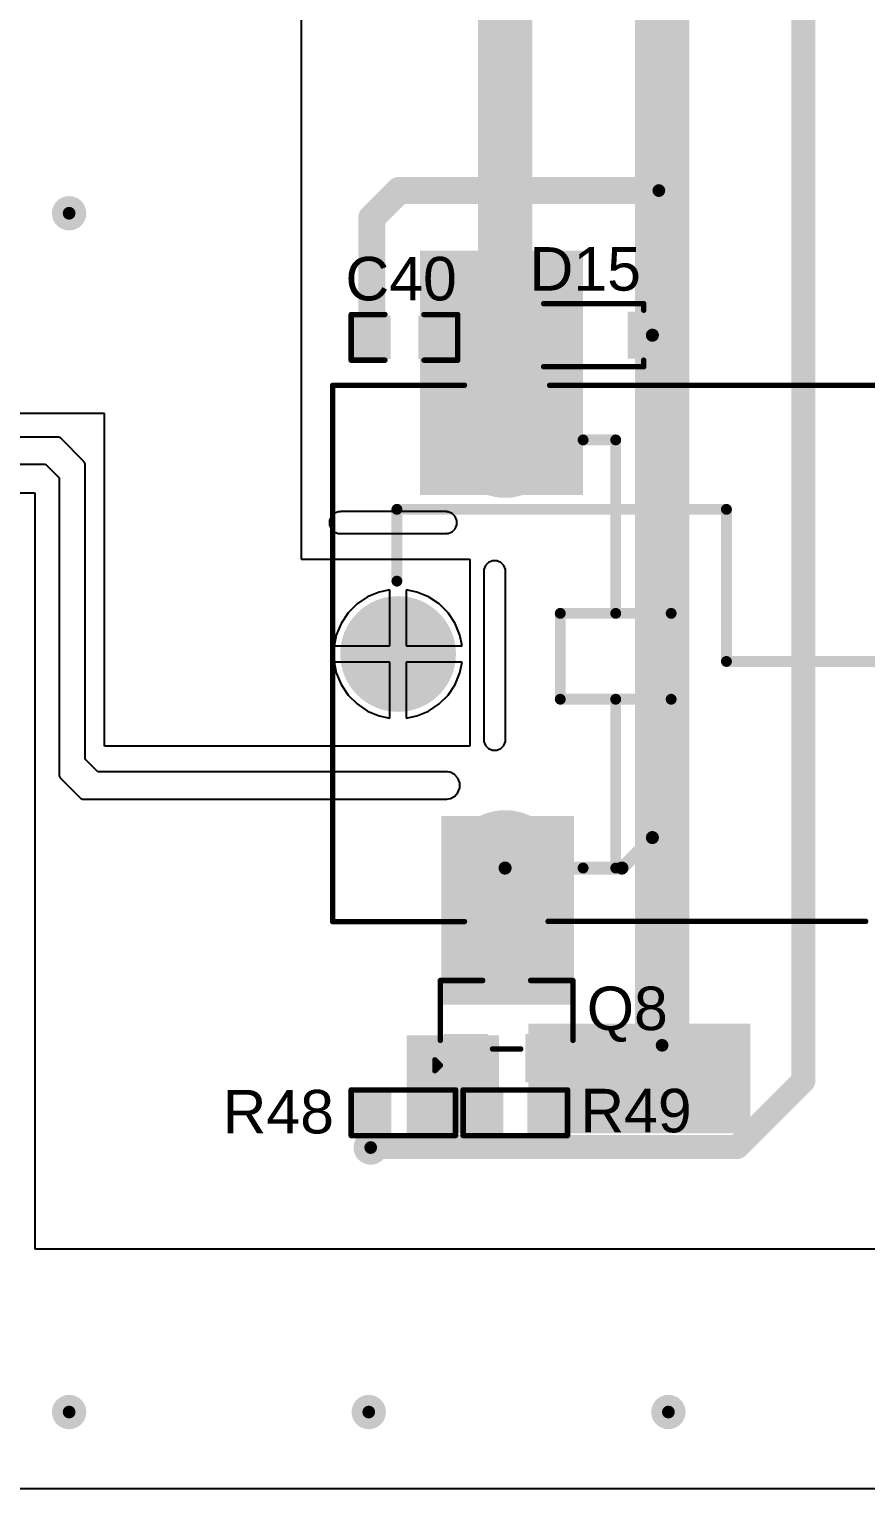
# Model space of a CAD drawing. Header units: millimetres. Extents: x -3 to 175, y -4 to 177.
# Drawn here: x 132.94 to 152.48, y -3.27 to 30.82 of the extents above; entities that cross this region are included whole.
import ezdxf

# ---------------------------------------------------------------- set-up
doc = ezdxf.new("R2010")
doc.units = ezdxf.units.MM
for name, color, linetype in [('BottomLayer', 5, 'Continuous'), ('BottomSolder', 6, 'Continuous'), ('MultiLayer', 9, 'Continuous'), ('PadHoleLayer', 156, 'Continuous'), ('TopLayer', 1, 'Continuous'), ('TopOverlay', 2, 'Continuous'), ('TopPaste', 8, 'Continuous'), ('TopSolder', 216, 'Continuous'), ('ViaHoleLayer', 16, 'Continuous')]:
    doc.layers.add(name, color=color, linetype=linetype)
doc.styles.add('Arial', font='', dxfattribs={"height": 0.2})
doc.styles.get('Arial').set_extended_font_data('Arial')

# ---------------------------------------------------------------- blocks, each defined once
blk = doc.blocks.new('R___0603_3')
at = {"layer": 'TopLayer'}
for points in [[(-0.381, 0.4445), (-0.381, -0.4445), (-1.143, -0.4445), (-1.143, 0.4445)], [(1.143, 0.4445), (1.143, -0.4445), (0.381, -0.4445), (0.381, 0.4445)]]:
    blk.add_hatch(color=1, dxfattribs=at).paths.add_polyline_path(points)
at = {"layer": 'TopPaste'}
for points in [[(-0.381, 0.4445), (-0.381, -0.4445), (-1.143, -0.4445), (-1.143, 0.4445)], [(1.143, 0.4445), (1.143, -0.4445), (0.381, -0.4445), (0.381, 0.4445)]]:
    blk.add_hatch(color=8, dxfattribs=at).paths.add_polyline_path(points)
at = {"layer": 'TopSolder'}
for points in [[(-0.2794, 0.5461), (-0.2794, -0.5461), (-1.2446, -0.5461), (-1.2446, 0.5461)], [(1.2446, 0.5461), (1.2446, -0.5461), (0.2794, -0.5461), (0.2794, 0.5461)]]:
    blk.add_hatch(color=216, dxfattribs=at).paths.add_polyline_path(points)
at = {"layer": 'TopOverlay', "const_width": 0.127}
for points in [[(-1.2192, -0.5334), (-1.2192, 0.5334)], [(-1.2192, 0.5334), (1.2192, 0.5334)], [(1.2192, -0.5334), (1.2192, 0.5334)], [(-1.2192, -0.5334), (1.2192, -0.5334)]]:
    blk.add_lwpolyline(points, dxfattribs=at)
at = {"layer": 'TopOverlay', "const_width": 0.0635}
for points in [[(-1.25095, 0.5334, 1), (-1.18745, 0.5334, 1)], [(-1.25095, 0.5334, 1), (-1.18745, 0.5334, 1)], [(1.18745, 0.5334, 1), (1.25095, 0.5334, 1)], [(1.18745, 0.5334, 1), (1.25095, 0.5334, 1)], [(-1.25095, -0.5334, 1), (-1.18745, -0.5334, 1)], [(-1.25095, -0.5334, 1), (-1.18745, -0.5334, 1)], [(1.18745, -0.5334, 1), (1.25095, -0.5334, 1)], [(1.18745, -0.5334, 1), (1.25095, -0.5334, 1)]]:
    blk.add_lwpolyline(points, format="xyb", close=True, dxfattribs=at)
blk = doc.blocks.new('R___0603_17')
at = {"layer": 'TopLayer'}
for points in [[(-0.381, 0.4445), (-0.381, -0.4445), (-1.143, -0.4445), (-1.143, 0.4445)], [(1.143, 0.4445), (1.143, -0.4445), (0.381, -0.4445), (0.381, 0.4445)]]:
    blk.add_hatch(color=1, dxfattribs=at).paths.add_polyline_path(points)
at = {"layer": 'TopPaste'}
for points in [[(-0.381, 0.4445), (-0.381, -0.4445), (-1.143, -0.4445), (-1.143, 0.4445)], [(1.143, 0.4445), (1.143, -0.4445), (0.381, -0.4445), (0.381, 0.4445)]]:
    blk.add_hatch(color=8, dxfattribs=at).paths.add_polyline_path(points)
at = {"layer": 'TopSolder'}
for points in [[(-0.2794, 0.5461), (-0.2794, -0.5461), (-1.2446, -0.5461), (-1.2446, 0.5461)], [(1.2446, 0.5461), (1.2446, -0.5461), (0.2794, -0.5461), (0.2794, 0.5461)]]:
    blk.add_hatch(color=216, dxfattribs=at).paths.add_polyline_path(points)
at = {"layer": 'TopOverlay', "const_width": 0.127}
for points in [[(-1.2192, 0.5334), (-1.2192, -0.5334)], [(1.2192, 0.5334), (-1.2192, 0.5334)], [(1.2192, 0.5334), (1.2192, -0.5334)], [(1.2192, -0.5334), (-1.2192, -0.5334)]]:
    blk.add_lwpolyline(points, dxfattribs=at)
at = {"layer": 'TopOverlay', "const_width": 0.0635}
for points in [[(-1.25095, 0.5334, 1), (-1.18745, 0.5334, 1)], [(-1.25095, 0.5334, 1), (-1.18745, 0.5334, 1)], [(1.18745, 0.5334, 1), (1.25095, 0.5334, 1)], [(1.18745, 0.5334, 1), (1.25095, 0.5334, 1)], [(-1.25095, -0.5334, 1), (-1.18745, -0.5334, 1)], [(-1.25095, -0.5334, 1), (-1.18745, -0.5334, 1)], [(1.18745, -0.5334, 1), (1.25095, -0.5334, 1)], [(1.18745, -0.5334, 1), (1.25095, -0.5334, 1)]]:
    blk.add_lwpolyline(points, format="xyb", close=True, dxfattribs=at)
blk = doc.blocks.new('SOT_23_87')
at = {"layer": 'TopLayer'}
for points in [[(-0.41, 1.46), (0.41, 1.46), (0.41, 0.54), (-0.41, 0.54)], [(-1.36, -0.54), (-0.54, -0.54), (-0.54, -1.46), (-1.36, -1.46)], [(0.54, -0.54), (1.36, -0.54), (1.36, -1.46), (0.54, -1.46)]]:
    blk.add_hatch(color=1, dxfattribs=at).paths.add_polyline_path(points)
at = {"layer": 'TopPaste'}
for points in [[(-0.41, 1.46), (0.41, 1.46), (0.41, 0.54), (-0.41, 0.54)], [(-1.36, -0.54), (-0.54, -0.54), (-0.54, -1.46), (-1.36, -1.46)], [(0.54, -0.54), (1.36, -0.54), (1.36, -1.46), (0.54, -1.46)]]:
    blk.add_hatch(color=8, dxfattribs=at).paths.add_polyline_path(points)
at = {"layer": 'TopSolder'}
for points in [[(-0.512, 1.562), (0.512, 1.562), (0.512, 0.438), (-0.512, 0.438)], [(-1.462, -0.438), (-0.438, -0.438), (-0.438, -1.562), (-1.462, -1.562)], [(0.438, -0.438), (1.462, -0.438), (1.462, -1.562), (0.438, -1.562)]]:
    blk.add_hatch(color=216, dxfattribs=at).paths.add_polyline_path(points)
at = {"layer": 'TopOverlay', "const_width": 0.127}
for points in [[(-1.549, -0.584), (-1.549, 0.813)], [(-1.549, 0.813), (-0.559, 0.813)], [(0.559, 0.813), (1.549, 0.813)], [(1.549, -0.584), (1.549, 0.813)], [(-1.676, -1.041), (-1.549, -1.168)], [(-1.676, -1.295), (-1.676, -1.041)], [(-0.33, -0.787), (0.33, -0.787)], [(-1.676, -1.295), (-1.549, -1.168)]]:
    blk.add_lwpolyline(points, dxfattribs=at)
at = {"layer": 'TopOverlay', "const_width": 0.0635}
for points in [[(-1.581, 0.813, 1), (-1.518, 0.813, 1)], [(-1.581, 0.813, 1), (-1.518, 0.813, 1)], [(-0.591, 0.813, 1), (-0.527, 0.813, 1)], [(0.527, 0.813, 1), (0.591, 0.813, 1)], [(1.518, 0.813, 1), (1.581, 0.813, 1)], [(1.518, 0.813, 1), (1.581, 0.813, 1)], [(-1.581, -0.584, 1), (-1.518, -0.584, 1)], [(1.518, -0.584, 1), (1.581, -0.584, 1)], [(-1.708, -1.041, 1), (-1.645, -1.041, 1)], [(-1.708, -1.041, 1), (-1.645, -1.041, 1)], [(-0.362, -0.787, 1), (-0.298, -0.787, 1)], [(0.298, -0.787, 1), (0.362, -0.787, 1)], [(-1.708, -1.295, 1), (-1.645, -1.295, 1)], [(-1.708, -1.295, 1), (-1.645, -1.295, 1)], [(-1.581, -1.168, 1), (-1.518, -1.168, 1)], [(-1.581, -1.168, 1), (-1.518, -1.168, 1)]]:
    blk.add_lwpolyline(points, format="xyb", close=True, dxfattribs=at)
blk = doc.blocks.new('SRA_05VDC_CL_97')
at = {"layer": 'BottomLayer'}
h = blk.add_hatch(color=5, dxfattribs=at)
edge = h.paths.add_edge_path()
edge.add_arc((-10.2, 10), 1.25, 0, 360)
h = blk.add_hatch(color=5, dxfattribs=at)
edge = h.paths.add_edge_path()
edge.add_arc((0, 10), 1.25, 0, 360)
h = blk.add_hatch(color=5, dxfattribs=at)
edge = h.paths.add_edge_path()
edge.add_arc((-12.7, 5), 1.25, 0, 360)
h = blk.add_hatch(color=5, dxfattribs=at)
edge = h.paths.add_edge_path()
edge.add_arc((-10.2, 0), 1.25, 0, 360)
blk.add_hatch(color=5, dxfattribs=at).paths.add_polyline_path([(-1.25, 1.25), (1.25, 1.25), (1.25, -1.25), (-1.25, -1.25)])
at = {"layer": 'BottomSolder'}
h = blk.add_hatch(color=6, dxfattribs=at)
edge = h.paths.add_edge_path()
edge.add_arc((-10.2, 10), 1.352, 0, 360)
h = blk.add_hatch(color=6, dxfattribs=at)
edge = h.paths.add_edge_path()
edge.add_arc((0, 10), 1.352, 0, 360)
h = blk.add_hatch(color=6, dxfattribs=at)
edge = h.paths.add_edge_path()
edge.add_arc((-12.7, 5), 1.352, 0, 360)
h = blk.add_hatch(color=6, dxfattribs=at)
edge = h.paths.add_edge_path()
edge.add_arc((-10.2, 0), 1.352, 0, 360)
blk.add_hatch(color=6, dxfattribs=at).paths.add_polyline_path([(-1.352, 1.352), (1.352, 1.352), (1.352, -1.352), (-1.352, -1.352)])
at = {"layer": 'MultiLayer'}
h = blk.add_hatch(color=9, dxfattribs=at)
edge = h.paths.add_edge_path()
edge.add_arc((-10.2, 10), 1.25, 0, 360)
h = blk.add_hatch(color=9, dxfattribs=at)
edge = h.paths.add_edge_path()
edge.add_arc((0, 10), 1.25, 0, 360)
h = blk.add_hatch(color=9, dxfattribs=at)
edge = h.paths.add_edge_path()
edge.add_arc((-12.7, 5), 1.25, 0, 360)
h = blk.add_hatch(color=9, dxfattribs=at)
edge = h.paths.add_edge_path()
edge.add_arc((-10.2, 0), 1.25, 0, 360)
blk.add_hatch(color=9, dxfattribs=at).paths.add_polyline_path([(-1.25, 1.25), (1.25, 1.25), (1.25, -1.25), (-1.25, -1.25)])
at = {"layer": 'PadHoleLayer'}
h = blk.add_hatch(color=156, dxfattribs=at)
edge = h.paths.add_edge_path()
edge.add_arc((-10.2, 10), 0.8, 0, 360)
h = blk.add_hatch(color=156, dxfattribs=at)
edge = h.paths.add_edge_path()
edge.add_arc((0, 10), 0.8, 0, 360)
h = blk.add_hatch(color=156, dxfattribs=at)
edge = h.paths.add_edge_path()
edge.add_arc((-12.7, 5), 0.8, 0, 360)
h = blk.add_hatch(color=156, dxfattribs=at)
edge = h.paths.add_edge_path()
edge.add_arc((-10.2, 0), 0.8, 0, 360)
h = blk.add_hatch(color=156, dxfattribs=at)
edge = h.paths.add_edge_path()
edge.add_arc((0, 0), 0.8, 0, 360)
at = {"layer": 'TopLayer'}
h = blk.add_hatch(color=1, dxfattribs=at)
edge = h.paths.add_edge_path()
edge.add_arc((-10.2, 10), 1.25, 0, 360)
h = blk.add_hatch(color=1, dxfattribs=at)
edge = h.paths.add_edge_path()
edge.add_arc((0, 10), 1.25, 0, 360)
h = blk.add_hatch(color=1, dxfattribs=at)
edge = h.paths.add_edge_path()
edge.add_arc((-12.7, 5), 1.25, 0, 360)
h = blk.add_hatch(color=1, dxfattribs=at)
edge = h.paths.add_edge_path()
edge.add_arc((-10.2, 0), 1.25, 0, 360)
blk.add_hatch(color=1, dxfattribs=at).paths.add_polyline_path([(-1.25, 1.25), (1.25, 1.25), (1.25, -1.25), (-1.25, -1.25)])
at = {"layer": 'TopOverlay'}
blk.add_hatch(color=2, dxfattribs=at).paths.add_polyline_path([(1.264, 1.376), (1.264, 2.011), (-1.225, 2.011), (-1.225, 1.376)])
at = {"layer": 'TopSolder'}
h = blk.add_hatch(color=216, dxfattribs=at)
edge = h.paths.add_edge_path()
edge.add_arc((-10.2, 10), 1.352, 0, 360)
h = blk.add_hatch(color=216, dxfattribs=at)
edge = h.paths.add_edge_path()
edge.add_arc((0, 10), 1.352, 0, 360)
h = blk.add_hatch(color=216, dxfattribs=at)
edge = h.paths.add_edge_path()
edge.add_arc((-12.7, 5), 1.352, 0, 360)
h = blk.add_hatch(color=216, dxfattribs=at)
edge = h.paths.add_edge_path()
edge.add_arc((-10.2, 0), 1.352, 0, 360)
blk.add_hatch(color=216, dxfattribs=at).paths.add_polyline_path([(-1.352, 1.352), (1.352, 1.352), (1.352, -1.352), (-1.352, -1.352)])
at = {"layer": 'TopOverlay'}
for points, const_width in [([(-14.227, -1.251), (-14.227, 11.276)], 0.127), ([(-14.227, 11.276), (-11.148, 11.276)], 0.127), ([(-9.157, 11.276), (-1.05, 11.276)], 0.127), ([(0.813, 11.278), (1.875, 11.278)], 0.127), ([(1.875, -1.245), (1.875, 11.278)], 0.127), ([(-8.378, 10), (-7.616, 10)], 0.254), ([(-7.616, 5.949), (-7.616, 10)], 0.254), ([(-12.728, 6.702), (-12.728, 8.378)], 0.254), ([(-12.728, 8.378), (-5.029, 8.378)], 0.254), ([(-5.029, 4.826), (-5.029, 8.378)], 0.254), ([(-0.028, 8.298), (0, 6.071)], 0.254), ([(-0.381, 4.826), (1.308, 6.515)], 0.254), ([(-8.911, 5.949), (-7.616, 5.949)], 0.254), ([(-8.911, 3.943), (-8.911, 5.949)], 0.254), ([(-7.616, 5.949), (-6.321, 5.949)], 0.254), ([(-6.321, 3.943), (-6.321, 5.949)], 0.254), ([(-5.029, 4.826), (-0.381, 4.826)], 0.254), ([(-8.911, 3.943), (-7.616, 3.943)], 0.254), ([(-7.616, 0), (-7.616, 3.943)], 0.254), ([(-7.616, 3.943), (-6.321, 3.943)], 0.254), ([(-0.028, 2.235), (-0.028, 3.912)], 0.254), ([(-8.378, 0), (-7.616, 0)], 0.254), ([(-14.227, -1.251), (-11.148, -1.251)], 0.127), ([(-9.195, -1.245), (-1.778, -1.245)], 0.127), ([(1.473, -1.245), (1.875, -1.245)], 0.127), ([(-0.089, -1.638), (0.038, -1.511)], 0.254), ([(-0.089, -1.638), (0.165, -1.638)], 0.254), ([(0.038, -1.511), (0.165, -1.638)], 0.254)]:
    blk.add_lwpolyline(points, dxfattribs=dict(at, const_width=const_width))
for points, const_width in [([(-14.259, 11.276, 1), (-14.195, 11.276, 1)], 0.0635), ([(-14.259, 11.276, 1), (-14.195, 11.276, 1)], 0.0635), ([(-11.18, 11.276, 1), (-11.117, 11.276, 1)], 0.0635), ([(-9.189, 11.276, 1), (-9.125, 11.276, 1)], 0.0635), ([(-1.082, 11.276, 1), (-1.018, 11.276, 1)], 0.0635), ([(0.781, 11.278, 1), (0.845, 11.278, 1)], 0.0635), ([(1.843, 11.278, 1), (1.906, 11.278, 1)], 0.0635), ([(1.843, 11.278, 1), (1.906, 11.278, 1)], 0.0635), ([(-8.441, 10, 1), (-8.314, 10, 1)], 0.127), ([(-7.679, 10, 1), (-7.552, 10, 1)], 0.127), ([(-7.679, 10, 1), (-7.552, 10, 1)], 0.127), ([(-12.791, 8.378, 1), (-12.664, 8.378, 1)], 0.127), ([(-12.791, 8.378, 1), (-12.664, 8.378, 1)], 0.127), ([(-5.093, 8.378, 1), (-4.966, 8.378, 1)], 0.127), ([(-5.093, 8.378, 1), (-4.966, 8.378, 1)], 0.127), ([(-0.091, 8.298, 1), (0.036, 8.298, 1)], 0.127), ([(-12.791, 6.702, 1), (-12.664, 6.702, 1)], 0.127), ([(1.245, 6.515, 1), (1.372, 6.515, 1)], 0.127), ([(-0.064, 6.071, 1), (0.064, 6.071, 1)], 0.127), ([(-8.975, 5.949, 1), (-8.848, 5.949, 1)], 0.127), ([(-8.975, 5.949, 1), (-8.848, 5.949, 1)], 0.127), ([(-7.679, 5.949, 1), (-7.552, 5.949, 1)], 0.127), ([(-7.679, 5.949, 1), (-7.552, 5.949, 1)], 0.127), ([(-7.679, 5.949, 1), (-7.552, 5.949, 1)], 0.127), ([(-6.384, 5.949, 1), (-6.257, 5.949, 1)], 0.127), ([(-6.384, 5.949, 1), (-6.257, 5.949, 1)], 0.127), ([(-5.093, 4.826, 1), (-4.966, 4.826, 1)], 0.127), ([(-5.093, 4.826, 1), (-4.966, 4.826, 1)], 0.127), ([(-0.445, 4.826, 1), (-0.318, 4.826, 1)], 0.127), ([(-0.445, 4.826, 1), (-0.318, 4.826, 1)], 0.127), ([(-8.975, 3.943, 1), (-8.848, 3.943, 1)], 0.127), ([(-8.975, 3.943, 1), (-8.848, 3.943, 1)], 0.127), ([(-7.679, 3.943, 1), (-7.552, 3.943, 1)], 0.127), ([(-7.679, 3.943, 1), (-7.552, 3.943, 1)], 0.127), ([(-7.679, 3.943, 1), (-7.552, 3.943, 1)], 0.127), ([(-6.384, 3.943, 1), (-6.257, 3.943, 1)], 0.127), ([(-6.384, 3.943, 1), (-6.257, 3.943, 1)], 0.127), ([(-0.091, 3.912, 1), (0.036, 3.912, 1)], 0.127), ([(-0.091, 2.235, 1), (0.036, 2.235, 1)], 0.127), ([(-8.441, 0, 1), (-8.314, 0, 1)], 0.127), ([(-7.679, 0, 1), (-7.552, 0, 1)], 0.127), ([(-7.679, 0, 1), (-7.552, 0, 1)], 0.127), ([(-14.259, -1.251, 1), (-14.195, -1.251, 1)], 0.0635), ([(-14.259, -1.251, 1), (-14.195, -1.251, 1)], 0.0635), ([(-11.18, -1.251, 1), (-11.117, -1.251, 1)], 0.0635), ([(-9.227, -1.245, 1), (-9.163, -1.245, 1)], 0.0635), ([(-1.81, -1.245, 1), (-1.746, -1.245, 1)], 0.0635), ([(1.441, -1.245, 1), (1.505, -1.245, 1)], 0.0635), ([(1.843, -1.245, 1), (1.906, -1.245, 1)], 0.0635), ([(1.843, -1.245, 1), (1.906, -1.245, 1)], 0.0635), ([(-0.152, -1.638, 1), (-0.025, -1.638, 1)], 0.127), ([(-0.152, -1.638, 1), (-0.025, -1.638, 1)], 0.127), ([(-0.025, -1.511, 1), (0.102, -1.511, 1)], 0.127), ([(-0.025, -1.511, 1), (0.102, -1.511, 1)], 0.127), ([(0.102, -1.638, 1), (0.229, -1.638, 1)], 0.127), ([(0.102, -1.638, 1), (0.229, -1.638, 1)], 0.127)]:
    blk.add_lwpolyline(points, format="xyb", close=True, dxfattribs=dict(at, const_width=const_width))
blk = doc.blocks.new('SOD_123_121')
at = {"layer": 'TopLayer'}
for points in [[(-1.1, 0.45), (-1.1, -0.45), (-2.05, -0.45), (-2.05, 0.45)], [(2.05, 0.45), (2.05, -0.45), (1.1, -0.45), (1.1, 0.45)]]:
    blk.add_hatch(color=1, dxfattribs=at).paths.add_polyline_path(points)
at = {"layer": 'TopOverlay'}
for points in [[(0.965, 0.508), (2.819, 0.508), (2.819, 0.8), (0.965, 0.8)], [(2.12, -0.787), (2.82, -0.787), (2.82, 0.787), (2.12, 0.787)], [(0.965, -0.8), (2.819, -0.8), (2.819, -0.508), (0.965, -0.508)]]:
    blk.add_hatch(color=2, dxfattribs=at).paths.add_polyline_path(points)
at = {"layer": 'TopPaste'}
for points in [[(-1.1, 0.45), (-1.1, -0.45), (-2.05, -0.45), (-2.05, 0.45)], [(2.05, 0.45), (2.05, -0.45), (1.1, -0.45), (1.1, 0.45)]]:
    blk.add_hatch(color=8, dxfattribs=at).paths.add_polyline_path(points)
at = {"layer": 'TopSolder'}
for points in [[(-0.998, 0.552), (-0.998, -0.552), (-2.152, -0.552), (-2.152, 0.552)], [(2.152, 0.552), (2.152, -0.552), (0.998, -0.552), (0.998, 0.552)]]:
    blk.add_hatch(color=216, dxfattribs=at).paths.add_polyline_path(points)
at = {"layer": 'TopOverlay', "const_width": 0.127}
for points in [[(-1.372, 0.737), (-1.372, 0.584)], [(0.965, 0.737), (-1.372, 0.737)], [(-1.372, -0.584), (-1.372, -0.737)], [(0.965, -0.737), (-1.372, -0.737)]]:
    blk.add_lwpolyline(points, dxfattribs=at)
at = {"layer": 'TopOverlay', "const_width": 0.0635}
for points in [[(-1.403, 0.737, 1), (-1.34, 0.737, 1)], [(-1.403, 0.737, 1), (-1.34, 0.737, 1)], [(0.933, 0.737, 1), (0.997, 0.737, 1)], [(-1.403, 0.584, 1), (-1.34, 0.584, 1)], [(-1.403, -0.584, 1), (-1.34, -0.584, 1)], [(-1.403, -0.737, 1), (-1.34, -0.737, 1)], [(-1.403, -0.737, 1), (-1.34, -0.737, 1)], [(0.933, -0.737, 1), (0.997, -0.737, 1)]]:
    blk.add_lwpolyline(points, format="xyb", close=True, dxfattribs=at)
blk = doc.blocks.new('C___0603_135')
at = {"layer": 'TopLayer'}
for points in [[(-0.381, 0.445), (-0.381, -0.445), (-1.143, -0.445), (-1.143, 0.445)], [(1.143, 0.445), (1.143, -0.445), (0.381, -0.445), (0.381, 0.445)]]:
    blk.add_hatch(color=1, dxfattribs=at).paths.add_polyline_path(points)
at = {"layer": 'TopPaste'}
for points in [[(-0.381, 0.445), (-0.381, -0.445), (-1.143, -0.445), (-1.143, 0.445)], [(1.143, 0.445), (1.143, -0.445), (0.381, -0.445), (0.381, 0.445)]]:
    blk.add_hatch(color=8, dxfattribs=at).paths.add_polyline_path(points)
at = {"layer": 'TopSolder'}
for points in [[(-0.321, 0.504), (-0.321, -0.504), (-1.203, -0.504), (-1.203, 0.504)], [(1.203, 0.504), (1.203, -0.504), (0.321, -0.504), (0.321, 0.504)]]:
    blk.add_hatch(color=216, dxfattribs=at).paths.add_polyline_path(points)
at = {"layer": 'TopOverlay', "const_width": 0.127}
for points in [[(-0.457, 0.533), (-1.245, 0.533)], [(-1.245, 0.533), (-1.245, -0.533)], [(1.245, 0.533), (0.457, 0.533)], [(1.245, 0.533), (1.245, -0.533)], [(-0.457, -0.533), (-1.245, -0.533)], [(1.245, -0.533), (0.457, -0.533)]]:
    blk.add_lwpolyline(points, dxfattribs=at)
at = {"layer": 'TopOverlay', "const_width": 0.0635}
for points in [[(-1.276, 0.533, 1), (-1.213, 0.533, 1)], [(-1.276, 0.533, 1), (-1.213, 0.533, 1)], [(-0.489, 0.533, 1), (-0.425, 0.533, 1)], [(0.425, 0.533, 1), (0.489, 0.533, 1)], [(1.213, 0.533, 1), (1.276, 0.533, 1)], [(1.213, 0.533, 1), (1.276, 0.533, 1)], [(-1.276, -0.533, 1), (-1.213, -0.533, 1)], [(-1.276, -0.533, 1), (-1.213, -0.533, 1)], [(-0.489, -0.533, 1), (-0.425, -0.533, 1)], [(0.425, -0.533, 1), (0.489, -0.533, 1)], [(1.213, -0.533, 1), (1.276, -0.533, 1)], [(1.213, -0.533, 1), (1.276, -0.533, 1)]]:
    blk.add_lwpolyline(points, format="xyb", close=True, dxfattribs=at)

msp = doc.modelspace()

# ---------------------------------------------------------------- hatches: boundary and pattern name
at = {"layer": 'BottomLayer'}
h = msp.add_hatch(color=5, dxfattribs=at)
edge = h.paths.add_edge_path()
edge.add_arc((147.65, 27.051), 0.3, 0, 360)
h = msp.add_hatch(color=5, dxfattribs=at)
edge = h.paths.add_edge_path()
edge.add_arc((133.873, 26.521), 0.3, 0, 360)
h = msp.add_hatch(color=5, dxfattribs=at)
edge = h.paths.add_edge_path()
edge.add_arc((147.726, 7.087), 0.3, 0, 360)
h = msp.add_hatch(color=5, dxfattribs=at)
edge = h.paths.add_edge_path()
edge.add_arc((140.919, 4.699), 0.3, 0, 360)
h = msp.add_hatch(color=5, dxfattribs=at)
edge = h.paths.add_edge_path()
edge.add_arc((133.873, -1.479), 0.3, 0, 360)
h = msp.add_hatch(color=5, dxfattribs=at)
edge = h.paths.add_edge_path()
edge.add_arc((140.873, -1.479), 0.3, 0, 360)
h = msp.add_hatch(color=5, dxfattribs=at)
edge = h.paths.add_edge_path()
edge.add_arc((147.873, -1.479), 0.3, 0, 360)
at = {"layer": 'BottomSolder'}
h = msp.add_hatch(color=6, dxfattribs=at)
edge = h.paths.add_edge_path()
edge.add_arc((147.65, 27.051), 0.402, 0, 360)
h = msp.add_hatch(color=6, dxfattribs=at)
edge = h.paths.add_edge_path()
edge.add_arc((133.873, 26.521), 0.402, 0, 360)
h = msp.add_hatch(color=6, dxfattribs=at)
edge = h.paths.add_edge_path()
edge.add_arc((147.726, 7.087), 0.402, 0, 360)
h = msp.add_hatch(color=6, dxfattribs=at)
edge = h.paths.add_edge_path()
edge.add_arc((140.919, 4.699), 0.402, 0, 360)
h = msp.add_hatch(color=6, dxfattribs=at)
edge = h.paths.add_edge_path()
edge.add_arc((133.873, -1.479), 0.402, 0, 360)
h = msp.add_hatch(color=6, dxfattribs=at)
edge = h.paths.add_edge_path()
edge.add_arc((140.873, -1.479), 0.402, 0, 360)
h = msp.add_hatch(color=6, dxfattribs=at)
edge = h.paths.add_edge_path()
edge.add_arc((147.873, -1.479), 0.402, 0, 360)
at = {"layer": 'TopLayer'}
h = msp.add_hatch(color=1, dxfattribs=at)
edge = h.paths.add_edge_path()
edge.add_arc((147.65, 27.051), 0.3, 0, 360)
h = msp.add_hatch(color=1, dxfattribs=at)
edge = h.paths.add_edge_path()
edge.add_arc((133.873, 26.521), 0.3, 0, 360)
for points in [[(142.071, 19.939), (145.881, 19.939), (145.881, 25.644), (142.071, 25.644)], [(145.669, 12.446), (142.57, 12.446), (142.57, 8.035), (145.669, 8.035)], [(149.784, 7.595), (144.602, 7.595), (144.602, 5.033), (149.784, 5.033)], [(141.757, 5.033), (143.916, 5.033), (143.916, 7.319), (141.757, 7.319)]]:
    msp.add_hatch(color=1, dxfattribs=at).paths.add_polyline_path(points)
h = msp.add_hatch(color=1, dxfattribs=at)
edge = h.paths.add_edge_path()
edge.add_arc((147.726, 7.087), 0.3, 0, 360)
h = msp.add_hatch(color=1, dxfattribs=at)
edge = h.paths.add_edge_path()
edge.add_arc((140.919, 4.699), 0.3, 0, 360)
h = msp.add_hatch(color=1, dxfattribs=at)
edge = h.paths.add_edge_path()
edge.add_arc((133.873, -1.479), 0.3, 0, 360)
h = msp.add_hatch(color=1, dxfattribs=at)
edge = h.paths.add_edge_path()
edge.add_arc((140.873, -1.479), 0.3, 0, 360)
h = msp.add_hatch(color=1, dxfattribs=at)
edge = h.paths.add_edge_path()
edge.add_arc((147.873, -1.479), 0.3, 0, 360)
at = {"layer": 'TopSolder'}
h = msp.add_hatch(color=216, dxfattribs=at)
edge = h.paths.add_edge_path()
edge.add_arc((147.65, 27.051), 0.402, 0, 360)
h = msp.add_hatch(color=216, dxfattribs=at)
edge = h.paths.add_edge_path()
edge.add_arc((133.873, 26.521), 0.402, 0, 360)
h = msp.add_hatch(color=216, dxfattribs=at)
edge = h.paths.add_edge_path()
edge.add_arc((147.726, 7.087), 0.402, 0, 360)
h = msp.add_hatch(color=216, dxfattribs=at)
edge = h.paths.add_edge_path()
edge.add_arc((140.919, 4.699), 0.402, 0, 360)
h = msp.add_hatch(color=216, dxfattribs=at)
edge = h.paths.add_edge_path()
edge.add_arc((133.873, -1.479), 0.402, 0, 360)
h = msp.add_hatch(color=216, dxfattribs=at)
edge = h.paths.add_edge_path()
edge.add_arc((140.873, -1.479), 0.402, 0, 360)
h = msp.add_hatch(color=216, dxfattribs=at)
edge = h.paths.add_edge_path()
edge.add_arc((147.873, -1.479), 0.402, 0, 360)
at = {"layer": 'ViaHoleLayer'}
h = msp.add_hatch(color=16, dxfattribs=at)
edge = h.paths.add_edge_path()
edge.add_arc((147.65, 27.051), 0.15, 0, 360)
h = msp.add_hatch(color=16, dxfattribs=at)
edge = h.paths.add_edge_path()
edge.add_arc((133.873, 26.521), 0.15, 0, 360)
h = msp.add_hatch(color=16, dxfattribs=at)
edge = h.paths.add_edge_path()
edge.add_arc((147.726, 7.087), 0.15, 0, 360)
h = msp.add_hatch(color=16, dxfattribs=at)
edge = h.paths.add_edge_path()
edge.add_arc((140.919, 4.699), 0.15, 0, 360)
h = msp.add_hatch(color=16, dxfattribs=at)
edge = h.paths.add_edge_path()
edge.add_arc((133.873, -1.479), 0.15, 0, 360)
h = msp.add_hatch(color=16, dxfattribs=at)
edge = h.paths.add_edge_path()
edge.add_arc((140.873, -1.479), 0.15, 0, 360)
h = msp.add_hatch(color=16, dxfattribs=at)
edge = h.paths.add_edge_path()
edge.add_arc((147.873, -1.479), 0.15, 0, 360)

# ---------------------------------------------------------------- linework, layer by layer
at = {"layer": 'BottomLayer'}
for p, q in [((139.294, 45.415), (139.294, 18.44)), ((134.696, 21.844), (118.974, 21.844)), ((134.696, 14.072), (134.696, 21.844)), ((119.101, 19.99), (133.071, 19.99)), ((133.071, 19.99), (133.071, 2.337)), ((139.294, 18.44), (143.231, 18.44)), ((143.231, 18.44), (143.231, 14.072)), ((140.599, 17.395), (140.389, 17.186)), ((140.845, 17.56), (140.599, 17.395)), ((141.119, 17.673), (140.845, 17.56)), ((141.367, 17.722), (141.119, 17.673)), ((141.367, 16.417), (141.367, 17.722)), ((141.996, 17.673), (141.748, 17.722)), ((141.748, 17.722), (141.748, 16.417)), ((142.27, 17.56), (141.996, 17.673)), ((142.516, 17.395), (142.27, 17.56)), ((142.726, 17.186), (142.516, 17.395)), ((140.389, 17.186), (140.225, 16.939)), ((142.89, 16.939), (142.726, 17.186)), ((140.225, 16.939), (140.111, 16.666)), ((143.004, 16.666), (142.89, 16.939)), ((140.111, 16.666), (140.062, 16.417)), ((140.062, 16.417), (141.367, 16.417)), ((141.748, 16.417), (143.053, 16.417)), ((143.053, 16.417), (143.004, 16.666)), ((141.367, 16.036), (140.062, 16.036)), ((140.062, 16.036), (140.111, 15.788)), ((141.367, 14.731), (141.367, 16.036)), ((143.053, 16.036), (141.748, 16.036)), ((141.748, 16.036), (141.748, 14.731)), ((143.004, 15.788), (143.053, 16.036)), ((140.111, 15.788), (140.225, 15.514)), ((142.89, 15.514), (143.004, 15.788)), ((140.225, 15.514), (140.389, 15.268)), ((142.726, 15.268), (142.89, 15.514)), ((140.389, 15.268), (140.599, 15.059)), ((140.599, 15.059), (140.845, 14.894)), ((142.27, 14.894), (142.516, 15.059)), ((142.516, 15.059), (142.726, 15.268)), ((140.845, 14.894), (141.119, 14.781)), ((141.119, 14.781), (141.367, 14.731)), ((141.748, 14.731), (141.996, 14.781)), ((141.996, 14.781), (142.27, 14.894)), ((143.231, 14.072), (134.696, 14.072)), ((133.071, 2.337), (164.059, 2.337)), ((174.925, -3.272), (-2.814, -3.272))]:
    msp.add_line(p, q, dxfattribs=at)
for points, const_width in [([(151.028, 121.626), (151.028, 6.259)], 0.559), ([(144.058, 21.227), (144.058, 38.711)], 1.27), ([(147.726, 36.347), (147.726, 27.051)], 1.27), ([(147.726, 27.051), (147.726, 7.087)], 1.27), ([(149.479, 4.71), (151.028, 6.259)], 0.559), ([(140.93, 4.71), (149.479, 4.71)], 0.559)]:
    msp.add_lwpolyline(points, dxfattribs=dict(at, const_width=const_width))
for points, const_width in [([(147.409, 27.051, 1), (148.044, 27.051, 1)], 0.635), ([(147.409, 27.051, 1), (148.044, 27.051, 1)], 0.635), ([(143.74, 21.227, 1), (144.375, 21.227, 1)], 0.635), ([(147.409, 7.087, 1), (148.044, 7.087, 1)], 0.635), ([(150.889, 6.259, 1), (151.168, 6.259, 1)], 0.279), ([(150.889, 6.259, 1), (151.168, 6.259, 1)], 0.279), ([(140.79, 4.71, 1), (141.07, 4.71, 1)], 0.279), ([(149.339, 4.71, 1), (149.619, 4.71, 1)], 0.279), ([(149.339, 4.71, 1), (149.619, 4.71, 1)], 0.279)]:
    msp.add_lwpolyline(points, format="xyb", close=True, dxfattribs=dict(at, const_width=const_width))
at = {"layer": 'MultiLayer'}
for p, q in [((133.624, 21.294), (121.96, 21.294)), ((133.669, 21.275), (133.624, 21.294)), ((134.228, 20.716), (133.669, 21.275)), ((121.96, 20.658), (133.325, 20.658)), ((133.325, 20.658), (133.643, 20.34)), ((134.247, 20.671), (134.228, 20.716)), ((134.247, 13.77), (134.247, 20.671)), ((133.643, 20.34), (133.643, 13.381)), ((139.995, 19.438), (139.956, 19.345)), ((140.066, 19.51), (139.995, 19.438)), ((140.16, 19.548), (140.066, 19.51)), ((140.21, 19.548), (140.16, 19.548)), ((142.696, 19.552), (140.21, 19.552)), ((140.21, 19.552), (140.21, 19.548)), ((142.68, 19.548), (142.696, 19.552)), ((142.73, 19.548), (142.68, 19.548)), ((142.68, 19.548), (142.68, 19.548)), ((142.823, 19.509), (142.73, 19.548)), ((142.894, 19.438), (142.823, 19.509)), ((142.933, 19.345), (142.894, 19.438)), ((139.956, 19.345), (139.956, 19.294)), ((139.956, 19.294), (139.956, 19.294)), ((139.956, 19.294), (139.956, 19.244)), ((139.956, 19.244), (139.995, 19.151)), ((139.995, 19.151), (140.066, 19.079)), ((142.823, 19.079), (142.894, 19.151)), ((142.894, 19.151), (142.933, 19.244)), ((142.933, 19.295), (142.933, 19.345)), ((142.933, 19.294), (142.933, 19.295)), ((142.933, 19.244), (142.933, 19.294)), ((142.933, 19.294), (142.933, 19.294)), ((140.066, 19.079), (140.16, 19.04)), ((140.16, 19.04), (140.21, 19.04)), ((140.21, 19.04), (140.21, 19.04)), ((140.21, 19.04), (142.696, 19.04)), ((142.696, 19.04), (142.68, 19.041)), ((142.68, 19.041), (142.73, 19.041)), ((142.73, 19.041), (142.823, 19.079)), ((143.598, 18.293), (143.559, 18.2)), ((143.559, 18.2), (143.559, 18.149)), ((143.559, 18.149), (143.559, 14.236)), ((143.559, 18.149), (143.559, 18.149)), ((143.669, 18.364), (143.598, 18.293)), ((143.763, 18.403), (143.669, 18.364)), ((143.813, 18.403), (143.763, 18.403)), ((143.864, 18.403), (143.813, 18.403)), ((143.957, 18.364), (143.864, 18.403)), ((144.029, 18.293), (143.957, 18.364)), ((144.067, 18.2), (144.029, 18.293)), ((144.067, 18.149), (144.067, 18.2)), ((144.067, 14.236), (144.067, 18.149)), ((143.559, 14.236), (143.559, 14.186)), ((143.559, 14.186), (143.598, 14.092)), ((143.598, 14.092), (143.669, 14.021)), ((143.669, 14.021), (143.763, 13.982)), ((143.763, 13.982), (143.813, 13.982)), ((143.813, 13.982), (143.864, 13.982)), ((143.864, 13.982), (143.957, 14.021)), ((143.957, 14.021), (144.029, 14.092)), ((144.029, 14.092), (144.067, 14.186)), ((144.067, 14.186), (144.067, 14.236)), ((144.067, 14.236), (144.067, 14.236)), ((134.54, 13.477), (134.247, 13.77)), ((133.643, 13.381), (133.662, 13.336)), ((133.662, 13.336), (134.142, 12.856)), ((142.696, 13.477), (134.54, 13.477)), ((142.712, 13.475), (142.696, 13.477)), ((142.771, 13.469), (142.712, 13.475)), ((142.712, 13.475), (142.712, 13.475)), ((142.876, 13.416), (142.771, 13.469)), ((142.955, 13.328), (142.876, 13.416)), ((142.997, 13.218), (142.955, 13.328)), ((142.882, 12.909), (142.957, 12.995)), ((142.957, 12.995), (142.997, 13.102)), ((142.997, 13.16), (142.997, 13.218)), ((142.997, 13.159), (142.997, 13.16)), ((142.997, 13.102), (142.997, 13.159)), ((142.997, 13.159), (142.997, 13.159)), ((134.142, 12.856), (134.187, 12.838)), ((134.187, 12.838), (142.696, 12.838)), ((142.696, 12.838), (142.726, 12.845)), ((142.726, 12.845), (142.783, 12.854)), ((142.783, 12.854), (142.882, 12.909))]:
    msp.add_line(p, q, dxfattribs=at)
at = {"layer": 'TopLayer'}
for p, q in [((139.294, 45.415), (139.294, 18.44)), ((134.696, 21.844), (118.974, 21.844)), ((134.696, 14.072), (134.696, 21.844)), ((119.101, 19.99), (133.071, 19.99)), ((133.071, 19.99), (133.071, 2.337)), ((139.294, 18.44), (143.231, 18.44)), ((143.231, 18.44), (143.231, 14.072)), ((140.599, 17.395), (140.389, 17.186)), ((140.845, 17.56), (140.599, 17.395)), ((141.119, 17.673), (140.845, 17.56)), ((141.367, 17.722), (141.119, 17.673)), ((141.367, 16.417), (141.367, 17.722)), ((141.996, 17.673), (141.748, 17.722)), ((141.748, 17.722), (141.748, 16.417)), ((142.27, 17.56), (141.996, 17.673)), ((142.516, 17.395), (142.27, 17.56)), ((142.726, 17.186), (142.516, 17.395)), ((140.389, 17.186), (140.225, 16.939)), ((142.89, 16.939), (142.726, 17.186)), ((140.225, 16.939), (140.111, 16.666)), ((143.004, 16.666), (142.89, 16.939)), ((140.111, 16.666), (140.062, 16.417)), ((140.062, 16.417), (141.367, 16.417)), ((141.748, 16.417), (143.053, 16.417)), ((143.053, 16.417), (143.004, 16.666)), ((141.367, 16.036), (140.062, 16.036)), ((140.062, 16.036), (140.111, 15.788)), ((141.367, 14.731), (141.367, 16.036)), ((143.053, 16.036), (141.748, 16.036)), ((141.748, 16.036), (141.748, 14.731)), ((143.004, 15.788), (143.053, 16.036)), ((140.111, 15.788), (140.225, 15.514)), ((142.89, 15.514), (143.004, 15.788)), ((140.225, 15.514), (140.389, 15.268)), ((142.726, 15.268), (142.89, 15.514)), ((140.389, 15.268), (140.599, 15.059)), ((140.599, 15.059), (140.845, 14.894)), ((142.27, 14.894), (142.516, 15.059)), ((142.516, 15.059), (142.726, 15.268)), ((140.845, 14.894), (141.119, 14.781)), ((141.119, 14.781), (141.367, 14.731)), ((141.748, 14.731), (141.996, 14.781)), ((141.996, 14.781), (142.27, 14.894)), ((143.231, 14.072), (134.696, 14.072)), ((133.071, 2.337), (164.059, 2.337)), ((174.925, -3.272), (-2.814, -3.272))]:
    msp.add_line(p, q, dxfattribs=at)
for points, const_width in [([(140.945, 26.416), (141.58, 27.051)], 0.635), ([(141.58, 27.051), (147.65, 27.051)], 0.635), ([(140.945, 23.622), (140.945, 26.416)], 0.635), ([(147.499, 11.939), (147.499, 23.673)], 0.305), ([(146.787, 11.227), (147.499, 11.939)], 0.305), ([(144.058, 11.227), (146.787, 11.227)], 0.305), ([(140.919, 4.699), (140.919, 5.512)], 0.559)]:
    msp.add_lwpolyline(points, dxfattribs=dict(at, const_width=const_width))
for points, const_width in [([(141.421, 27.051, 1), (141.738, 27.051, 1)], 0.318), ([(141.421, 27.051, 1), (141.738, 27.051, 1)], 0.318), ([(147.491, 27.051, 1), (147.809, 27.051, 1)], 0.318), ([(140.786, 26.416, 1), (141.103, 26.416, 1)], 0.318), ([(140.786, 26.416, 1), (141.103, 26.416, 1)], 0.318), ([(140.786, 23.622, 1), (141.103, 23.622, 1)], 0.318), ([(147.422, 23.673, 1), (147.575, 23.673, 1)], 0.152), ([(147.422, 11.939, 1), (147.575, 11.939, 1)], 0.152), ([(147.422, 11.939, 1), (147.575, 11.939, 1)], 0.152), ([(143.981, 11.227, 1), (144.134, 11.227, 1)], 0.152), ([(146.71, 11.227, 1), (146.863, 11.227, 1)], 0.152), ([(146.71, 11.227, 1), (146.863, 11.227, 1)], 0.152), ([(140.78, 5.512, 1), (141.059, 5.512, 1)], 0.279), ([(140.78, 4.699, 1), (141.059, 4.699, 1)], 0.279)]:
    msp.add_lwpolyline(points, format="xyb", close=True, dxfattribs=dict(at, const_width=const_width))

# ---------------------------------------------------------------- block references
at = {"rotation": 180}
for name, p in [('C___0603_135', (141.707, 23.622)), ('SOD_123_121', (145.924, 23.673)), ('R___0603_17', (144.297, 5.512))]:
    msp.add_blockref(name, p, dxfattribs=at)
for name, p in [('SRA_05VDC_CL_97', (154.258, 11.227)), ('SOT_23_87', (144.094, 7.788)), ('R___0603_3', (141.681, 5.512))]:
    msp.add_blockref(name, p)

# ---------------------------------------------------------------- texts
at = {"layer": 'TopOverlay', "style": 'Arial'}
for s, p in [('D15', (144.628, 24.714)), ('C40', (140.327, 24.486)), ('Q8', (145.966, 7.442)), ('R48', (137.457, 5.029)), ('R49', (145.813, 5.055))]:
    msp.add_text(s, height=1.016, dxfattribs=at).set_placement(p)

doc.saveas('drawing.dxf')
